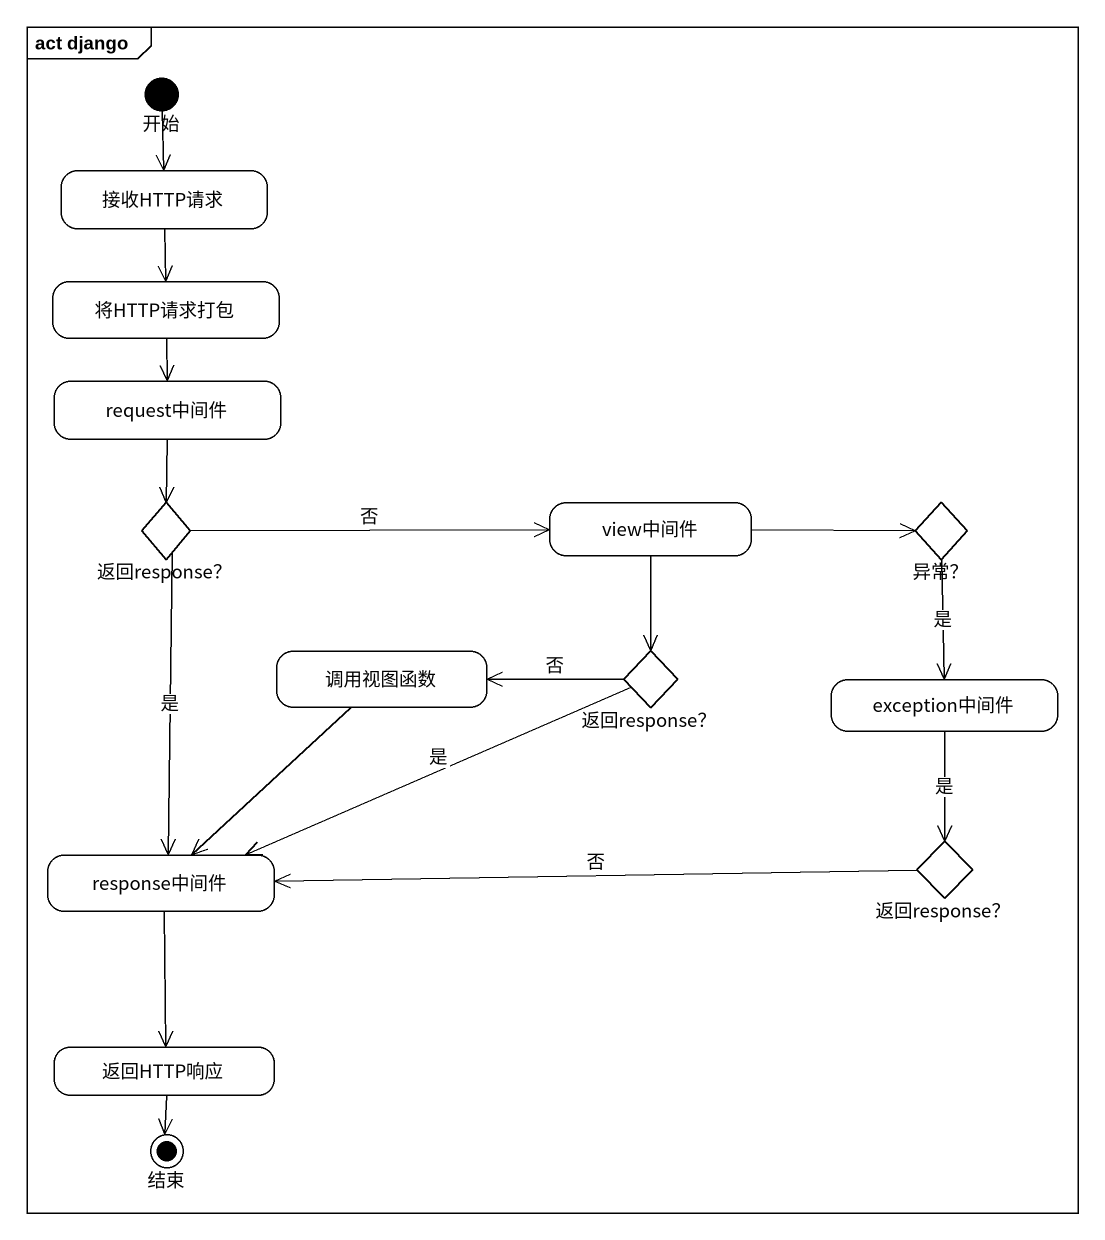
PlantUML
@startuml
mainframe act django
hide empty description
state 开始 <<start>> #FFFFFF
state 接收HTTP请求 #FFFFFF
state 将HTTP请求打包 #FFFFFF
state request中间件 #FFFFFF
state "返回response？" as 返回response <<choice>> #FFFFFF
state view中间件 #FFFFFF
state "异常？" as 异常 <<choice>> #FFFFFF
state 调用视图函数 #FFFFFF
state "返回response？" as 返回response_2 <<choice>> #FFFFFF
state exception中间件 #FFFFFF
state response中间件 #FFFFFF
state "返回response？" as 返回response_3 <<choice>> #FFFFFF
state 返回HTTP响应 #FFFFFF
state 结束 <<end>> #FFFFFF
开始 --> 接收HTTP请求
接收HTTP请求 --> 将HTTP请求打包
将HTTP请求打包 --> request中间件
request中间件 --> 返回response
返回response -right-> view中间件 : 否
返回response --> response中间件 : 是
view中间件 -right-> 异常
view中间件 --> 返回response_2
异常 --> exception中间件 : 是
调用视图函数 --> response中间件
返回response_2 -left-> 调用视图函数 : 否
返回response_2 -left-> response中间件 : 是
exception中间件 --> 返回response_3 : 是
response中间件 --> 返回HTTP响应
返回response_3 -left-> response中间件 : 否
返回HTTP响应 --> 结束
@enduml
